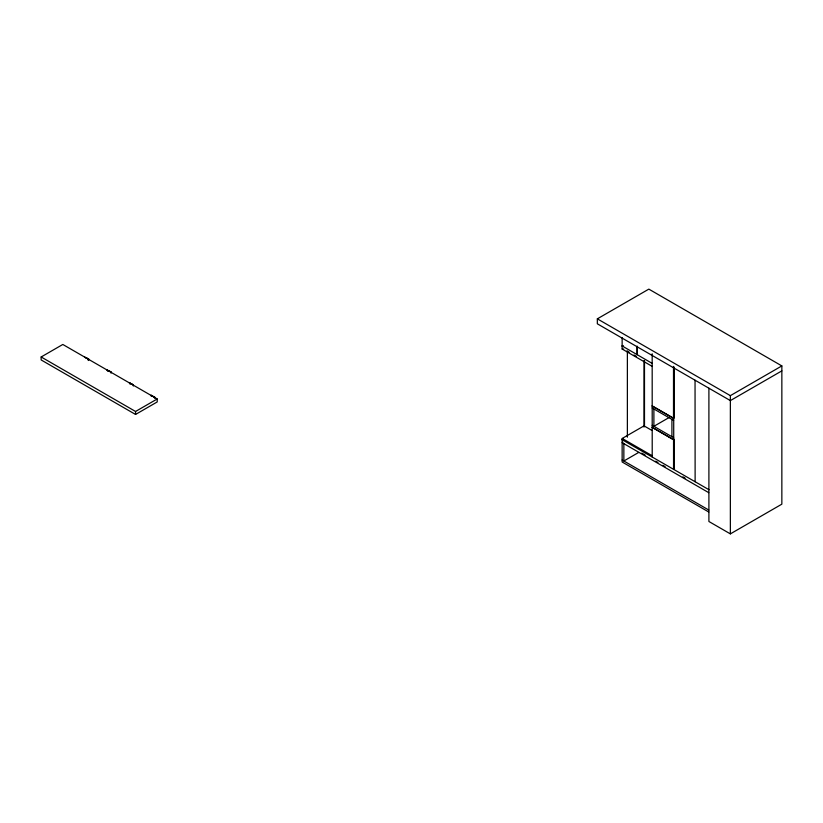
<?xml version="1.0" encoding="UTF-8"?>
<svg xmlns="http://www.w3.org/2000/svg" width="823" height="823" viewBox="0 0 823 823"><rect width="100%" height="100%" fill="white"/><g stroke="black" fill="none" stroke-linecap="round" stroke-linejoin="round"><path stroke-width="1.23" d="M41.15 356.976L62.815 344.467L157.224 398.97L157.224 401.943L135.548 414.453L41.15 359.949L41.15 356.976L135.548 411.479L157.224 398.97M88.699 359.003L84.831 357.275L88.699 359.003L88.699 360.248M111.012 371.893L107.144 370.155L111.012 371.893L111.012 373.128M133.326 384.773L129.458 383.034L133.326 384.773L133.326 386.008M154.775 397.159L150.918 395.421L154.775 397.159L154.775 398.394M781.85 370.875L730.361 400.595L597.333 323.799L597.333 318.84L648.833 289.12L781.85 365.916L781.85 504.16L730.361 533.88L708.901 521.494L708.901 388.209M622.908 345.506L622.137 345.948L652.176 363.385M622.137 346.051L622.908 345.598M622.137 337.625L622.137 349.024L623.68 349.024M622.219 439.698L622.219 438.453L644.018 425.872L651.795 430.357M708.768 512.009L622.137 461.991L622.137 439.698L622.908 439.245M622.908 442.218L622.137 442.671L708.768 492.679M669.212 417.467L653.894 426.314L653.894 408.969M652.176 405.904L673.502 418.218L674.274 417.765L674.274 367.202M597.333 318.84L730.361 395.647L781.85 365.916M638.73 452.413L623.855 461.003L623.855 443.659M673.543 439.739L674.315 439.297L674.315 468.832L673.543 469.275L673.543 439.739L652.217 427.425M674.49 468.925L673.718 469.377L673.718 367.881M626.972 350.917L629.163 352.182M634.039 355.001L636.261 356.277M622.137 349.024L652.176 366.358M652.176 405.996L673.625 418.382M652.176 407.982L673.625 420.368M652.176 425.326L673.625 437.713M652.176 427.302L673.625 439.698M622.219 438.453L652.217 455.767M622.137 439.698L708.994 489.736M641.786 453.123L645.119 455.047M655.736 461.178L657.947 462.454M662.896 465.304L665.118 466.59M682.884 476.846L685.106 478.132M622.137 460.006L708.768 510.023M730.361 395.647L730.361 533.88M695.044 380.195L695.126 481.733M673.502 366.389L673.502 418.218M671.918 419.38L671.918 436.725M652.176 353.777L652.217 457.012M644.491 360.423L644.491 425.563M644.07 360.669L644.018 427.106M637.239 346.339L637.239 354.672M637.074 346.246L637.074 354.569M627.373 351.318L627.373 437.178M151.339 395.174L151.339 396.419M135.548 411.479L135.548 414.453M129.89 382.788L129.89 384.032M107.576 369.908L107.576 371.142M88.267 359.25L88.267 360.495"/></g></svg>
